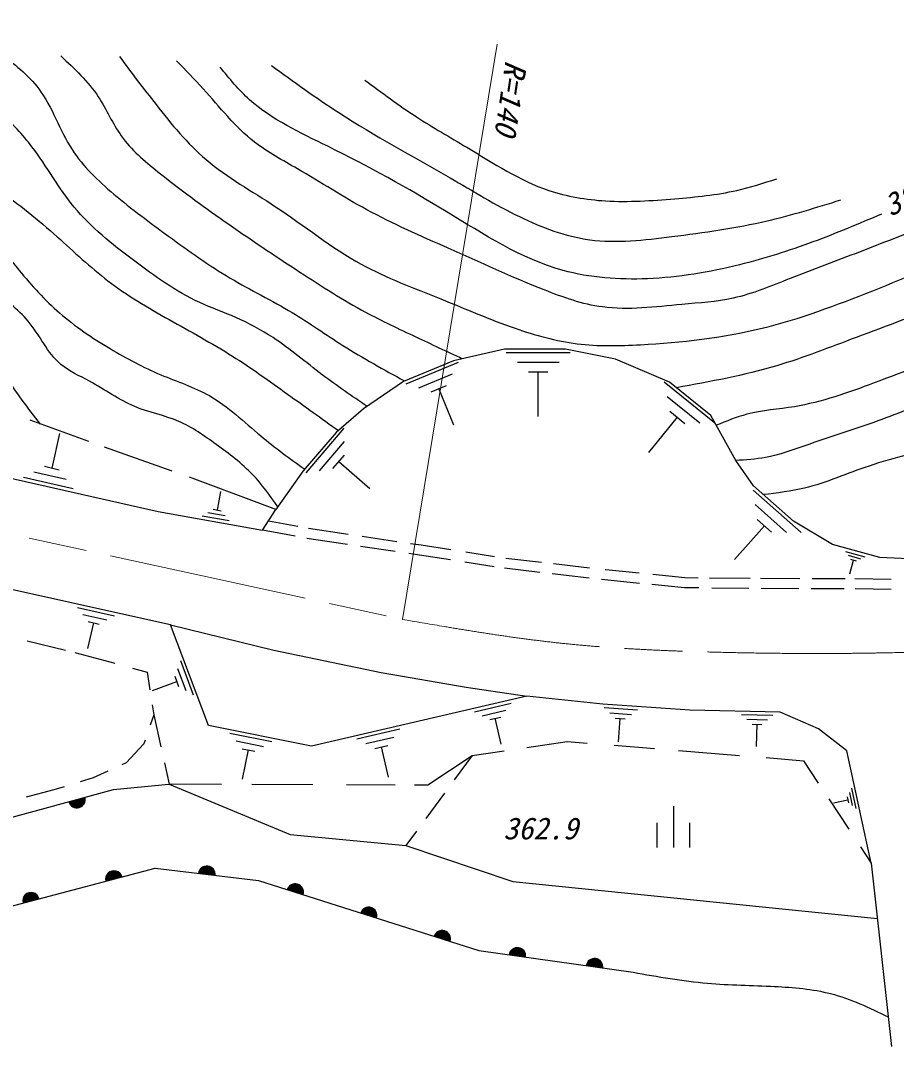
# Model space of a CAD drawing. Units: millimetres, scale not verified. Extents: x 40000 to 680000, y 20000 to 380000.
# Drawn here: x 385788 to 438554, y 249641 to 311438 of the extents above; entities that cross this region are included whole.
import ezdxf
from ezdxf.enums import TextEntityAlignment as Align

# ---------------------------------------------------------------- set-up
doc = ezdxf.new("R2010")
doc.units = ezdxf.units.MM
doc.header["$LTSCALE"] = 1000
doc.linetypes.add('CHAIN', pattern=[18.5, 12, -1.5, 3.5, -1.5])
for name, color, linetype, lineweight in [('M-BGD', 7, 'Continuous', 25), ('M-BMK', 2, 'CHAIN', 13), ('M-STR-HTXT', 7, 'Continuous', 13)]:
    doc.layers.add(name, color=color, linetype=linetype, lineweight=lineweight)
doc.styles.add('ＭＳ ゴシック', font='')
doc.styles.get('ＭＳ ゴシック').set_extended_font_data('MS Gothic')

msp = doc.modelspace()

# ---------------------------------------------------------------- linework, layer by layer
at = {"layer": 'M-BGD'}
for p, q in [((414938, 291640), (411865, 290949)), ((418624, 291640), (414938, 291640)), ((415045, 291437), (418905, 291437)), ((421620, 291045), (418624, 291640)), ((411865, 290949), (408851, 289701)), ((409025, 289547), (412165, 290857)), ((415725, 290857), (418235, 290857)), ((424884, 289663), (421620, 291045)), ((409775, 289307), (411815, 290157)), ((416395, 290277), (417555, 290277)), ((416975, 287577), (416975, 290277)), ((408851, 289701), (406451, 288050)), ((410515, 289067), (411455, 289457)), ((411895, 287067), (410985, 289267)), ((424565, 289667), (427595, 287217)), ((427380, 287646), (424884, 289663)), ((424735, 288787), (426705, 287197)), ((406451, 288050), (404806, 286626)), ((423635, 285417), (425355, 287537)), ((424895, 287907), (425805, 287167)), ((428872, 284936), (427380, 287646)), ((389901, 286082), (386364, 287356)), ((402985, 284187), (405285, 286887)), ((388145, 286557), (387675, 284467)), ((404806, 286626), (402823, 284307)), ((394929, 284296), (390850, 285740)), ((403795, 284317), (405295, 286077)), ((404605, 284447), (405295, 285257)), ((429933, 283406), (428872, 284936)), ((388115, 284357), (387225, 284567)), ((402823, 284307), (401175, 281989)), ((406835, 283237), (404955, 284857)), ((383697, 284218), (394088, 281860)), ((388965, 283227), (385965, 283907)), ((388545, 283797), (386595, 284237)), ((401175, 281989), (395966, 283930)), ((397835, 283067), (397635, 281937)), ((429915, 283157), (432815, 280597)), ((432343, 281276), (429933, 283406)), ((394088, 281860), (400370, 280747)), ((397875, 281887), (397395, 281977)), ((400370, 280747), (401175, 281989)), ((430045, 282277), (431925, 280607)), ((398355, 281307), (396735, 281587)), ((398115, 281597), (397065, 281787)), ((402488, 280956), (400722, 281290)), ((430165, 281387), (431035, 280617)), ((434698, 279875), (432343, 281276)), ((402326, 280376), (400370, 280747)), ((405522, 280479), (403139, 280833)), ((428805, 278977), (430605, 281007)), ((405476, 279879), (403039, 280241)), ((408450, 280044), (406374, 280352)), ((408357, 279452), (406275, 279761)), ((409827, 279234), (409186, 279329)), ((409917, 279827), (409288, 279920)), ((411713, 279548), (409917, 279827)), ((414340, 279141), (412605, 279410)), ((437557, 279090), (434698, 279875)), ((435475, 279457), (436645, 279127)), ((411685, 278946), (409827, 279234)), ((414315, 278538), (412545, 278812)), ((417166, 278789), (415015, 279037)), ((420071, 278455), (417884, 278707)), ((435635, 279227), (436395, 279007)), ((435735, 278117), (435965, 278937)), ((435785, 278987), (436135, 278887)), ((439699, 278992), (437557, 279090)), ((417080, 278195), (414935, 278442)), ((420050, 277853), (417811, 278111)), ((421043, 278343), (421004, 278348)), ((423060, 278141), (421043, 278343)), ((420979, 277747), (420792, 277768)), ((423070, 277537), (420979, 277747)), ((425809, 277867), (423874, 278060)), ((426605, 277858), (425809, 277867)), ((429736, 277823), (427291, 277850)), ((432727, 277816), (430365, 277819)), ((435463, 277813), (433475, 277815)), ((438232, 277761), (436040, 277807)), ((394823, 275037), (384597, 277305)), ((425776, 277267), (423820, 277462)), ((426640, 277257), (425776, 277267)), ((429668, 277224), (427431, 277249)), ((432676, 277216), (430399, 277219)), ((435412, 277213), (433407, 277215)), ((438232, 277161), (436075, 277207)), ((389225, 276077), (391445, 275577)), ((389545, 275657), (390985, 275337)), ((389845, 273607), (390195, 275167)), ((389855, 275237), (390525, 275087)), ((397106, 268977), (394823, 275037)), ((394823, 275037), (401052, 273515)), ((386187, 274074), (388501, 273513)), ((389055, 273379), (391470, 272721)), ((401052, 273515), (407508, 272162)), ((395415, 272897), (396195, 270827)), ((392527, 272432), (393413, 272191)), ((393413, 272191), (393578, 271119)), ((395075, 271937), (395305, 271317)), ((395245, 272417), (395755, 271077)), ((407508, 272162), (412638, 271288)), ((393745, 271087), (395195, 271627)), ((416279, 270743), (403308, 267736)), ((412638, 271288), (416279, 270743)), ((420867, 270263), (416279, 270743)), ((393716, 270220), (393809, 269616)), ((413125, 269807), (415335, 270327)), ((426114, 269904), (420867, 270263)), ((420955, 270057), (422955, 269927)), ((393809, 269616), (393598, 268998)), ((393809, 269616), (394242, 267688)), ((413595, 269567), (415025, 269907)), ((414055, 269327), (414715, 269477)), ((421285, 269737), (422585, 269647)), ((431542, 269784), (426114, 269904)), ((429215, 269637), (431115, 269597)), ((433851, 268764), (431542, 269784)), ((403308, 267736), (397106, 268977)), ((414745, 267857), (414385, 269407)), ((421615, 269407), (422215, 269367)), ((421815, 267987), (421915, 269387)), ((429545, 269347), (430775, 269317)), ((429865, 269057), (430435, 269037)), ((430125, 267717), (430155, 269047)), ((398405, 268517), (400935, 268007)), ((406045, 268167), (408645, 268767)), ((406595, 267887), (408285, 268277)), ((435560, 267445), (433851, 268764)), ((393215, 267873), (392145, 266724)), ((393288, 268088), (393215, 267873)), ((398775, 268047), (400415, 267717)), ((407135, 267597), (407915, 267777)), ((407945, 265867), (407525, 267687)), ((416285, 267651), (418724, 268012)), ((418724, 268012), (419929, 267914)), ((421550, 267782), (423972, 267585)), ((399135, 267577), (399895, 267427)), ((399165, 265737), (399515, 267507)), ((410318, 265397), (412996, 267164)), ((412996, 267164), (411920, 265702)), ((412996, 267164), (414919, 267448)), ((425414, 267468), (429095, 267168)), ((430697, 267038), (432948, 266855)), ((437035, 260687), (435560, 267445)), ((392145, 266724), (391892, 266608)), ((394460, 266718), (394749, 265436)), ((432948, 266855), (433846, 265500)), ((390165, 265813), (389388, 265580)), ((391047, 266219), (390165, 265813)), ((369339, 259128), (391396, 265112)), ((388419, 265289), (387788, 265100)), ((391396, 265112), (394929, 265454)), ((394749, 265436), (402041, 262419)), ((394929, 265454), (397895, 265443)), ((399728, 265436), (403392, 265423)), ((405417, 265415), (408359, 265404)), ((409515, 265400), (410318, 265397)), ((435845, 265197), (436115, 263967)), ((387788, 265100), (386134, 264663)), ((411324, 264895), (410203, 263373)), ((434477, 264548), (435686, 262723)), ((434755, 264317), (435615, 264507)), ((435575, 264687), (435655, 264317)), ((435715, 264947), (435885, 264147)), ((425113, 264120), (425113, 261620)), ((424113, 263120), (424113, 261620)), ((426113, 261620), (426113, 263120)), ((402041, 262419), (409007, 261749)), ((409642, 262612), (409007, 261749)), ((409007, 261749), (415447, 259584)), ((436390, 261660), (437035, 260687)), ((383930, 257760), (393904, 260381)), ((393904, 260381), (400116, 259641)), ((437035, 260687), (438252, 249641)), ((400116, 259641), (413395, 255423)), ((415447, 259584), (437403, 257349)), ((413395, 255423), (422685, 254112))]:
    msp.add_line(p, q, dxfattribs=at)
for centre, radius, start, end in [((389190, 264514), 500, 195.17993, 15.17993), ((389190, 264514), 500, 195.17993, 15.17993), ((389190, 264514), 450, 195.17993, 15.17993), ((389190, 264514), 400, 195.17993, 15.17993), ((389190, 264514), 350, 195.17993, 15.17993), ((389190, 264514), 300, 195.17993, 15.17993), ((389190, 264514), 250, 195.17993, 15.17993), ((389190, 264514), 200, 195.17993, 15.17993), ((389190, 264514), 150, 195.17993, 15.17993), ((389190, 264514), 100, 195.17993, 15.17993), ((389190, 264514), 50, 195.17993, 15.17993), ((391410, 259726), 500, 14.72745, 194.72745), ((391410, 259726), 500, 14.72745, 194.72745), ((391410, 259726), 450, 14.72745, 194.72745), ((397010, 260011), 500, 353.19869, 173.19869), ((397010, 260011), 500, 353.19869, 173.19869), ((397010, 260011), 450, 353.19869, 173.19869), ((397010, 260011), 400, 353.19869, 173.19869), ((397010, 260011), 350, 353.19869, 173.19869), ((397010, 260011), 300, 353.19869, 173.19869), ((397010, 260011), 250, 353.19869, 173.19869), ((397010, 260011), 200, 353.19869, 173.19869), ((391410, 259726), 400, 14.72745, 194.72745), ((391410, 259726), 350, 14.72745, 194.72745), ((391410, 259726), 300, 14.72745, 194.72745), ((391410, 259726), 250, 14.72745, 194.72745), ((391410, 259726), 200, 14.72745, 194.72745), ((391410, 259726), 150, 14.72745, 194.72745), ((391410, 259726), 100, 14.72745, 194.72745), ((391410, 259726), 50, 14.72745, 194.72745), ((397010, 260011), 150, 353.19869, 173.19869), ((397010, 260011), 100, 353.19869, 173.19869), ((397010, 260011), 50, 353.19869, 173.19869), ((402329, 258938), 500, 342.38033, 162.38033), ((402329, 258938), 500, 342.38033, 162.38033), ((402329, 258938), 450, 342.38033, 162.38033), ((402329, 258938), 400, 342.38033, 162.38033), ((402329, 258938), 350, 342.38033, 162.38033), ((402329, 258938), 300, 342.38033, 162.38033), ((402329, 258938), 250, 342.38033, 162.38033), ((402329, 258938), 200, 342.38033, 162.38033), ((402329, 258938), 150, 342.38033, 162.38033), ((402329, 258938), 100, 342.38033, 162.38033), ((402329, 258938), 50, 342.38033, 162.38033), ((386423, 258415), 500, 14.72745, 194.72745), ((386423, 258415), 500, 14.72745, 194.72745), ((386423, 258415), 450, 14.72745, 194.72745), ((386423, 258415), 400, 14.72745, 194.72745), ((386423, 258415), 350, 14.72745, 194.72745), ((386423, 258415), 300, 14.72745, 194.72745), ((386423, 258415), 250, 14.72745, 194.72745), ((386423, 258415), 200, 14.72745, 194.72745), ((386423, 258415), 150, 14.72745, 194.72745), ((386423, 258415), 100, 14.72745, 194.72745), ((386423, 258415), 50, 14.72745, 194.72745), ((406756, 257532), 500, 342.38033, 162.38033), ((406756, 257532), 500, 342.38033, 162.38033), ((406756, 257532), 450, 342.38033, 162.38033), ((406756, 257532), 400, 342.38033, 162.38033), ((406756, 257532), 350, 342.38033, 162.38033), ((406756, 257532), 300, 342.38033, 162.38033), ((406756, 257532), 250, 342.38033, 162.38033), ((406756, 257532), 200, 342.38033, 162.38033), ((406756, 257532), 150, 342.38033, 162.38033), ((406756, 257532), 100, 342.38033, 162.38033), ((406756, 257532), 50, 342.38033, 162.38033), ((411182, 256126), 500, 342.38033, 162.38033), ((411182, 256126), 500, 342.38033, 162.38033), ((411182, 256126), 450, 342.38033, 162.38033), ((411182, 256126), 400, 342.38033, 162.38033), ((411182, 256126), 350, 342.38033, 162.38033), ((411182, 256126), 300, 342.38033, 162.38033), ((411182, 256126), 250, 342.38033, 162.38033), ((411182, 256126), 200, 342.38033, 162.38033), ((411182, 256126), 150, 342.38033, 162.38033), ((411182, 256126), 100, 342.38033, 162.38033), ((411182, 256126), 50, 342.38033, 162.38033), ((415718, 255095), 500, 351.96834, 171.96834), ((415718, 255095), 500, 351.96834, 171.96834), ((415718, 255095), 450, 351.96834, 171.96834), ((415718, 255095), 400, 351.96834, 171.96834), ((415718, 255095), 350, 351.96834, 171.96834), ((415718, 255095), 300, 351.96834, 171.96834), ((415718, 255095), 250, 351.96834, 171.96834), ((415718, 255095), 200, 351.96834, 171.96834), ((415718, 255095), 150, 351.96834, 171.96834), ((415718, 255095), 100, 351.96834, 171.96834), ((415718, 255095), 50, 351.96834, 171.96834), ((420363, 254440), 500, 351.96834, 171.96834), ((420363, 254440), 500, 351.96834, 171.96834), ((420363, 254440), 450, 351.96834, 171.96834), ((420363, 254440), 400, 351.96834, 171.96834), ((420363, 254440), 350, 351.96834, 171.96834), ((420363, 254440), 300, 351.96834, 171.96834), ((420363, 254440), 250, 351.96834, 171.96834), ((420363, 254440), 200, 351.96834, 171.96834), ((420363, 254440), 150, 351.96834, 171.96834), ((420363, 254440), 100, 351.96834, 171.96834), ((420363, 254440), 50, 351.96834, 171.96834)]:
    msp.add_arc(centre, radius, start, end, dxfattribs=at)
for points, knots in [([(362933, 311438), (362129, 310916), (361326, 310393), (360597, 309731), (360257, 309422), (359934, 309083), (359788, 308653), (359642, 308221), (359675, 307697), (359878, 307305), (360218, 306650), (361034, 306361), (361810, 306137), (363148, 305751), (364367, 305559), (365628, 305374), (366867, 305191), (368147, 305015), (369401, 304745), (370967, 304407), (372493, 303922), (373938, 303262), (375162, 302704), (376328, 302021), (377487, 301331), (378922, 300476), (380347, 299612), (381934, 299040), (382580, 298807), (383253, 298623), (383821, 298276), (384566, 297822), (385131, 297089), (385707, 296389), (386470, 295464), (387251, 294596), (388133, 293829), (389068, 293015), (390115, 292314), (391188, 291673), (392174, 291083), (393182, 290544), (394242, 290100), (395224, 289690), (396249, 289362), (397162, 288843), (398292, 288199), (399249, 287262), (400262, 286417), (401117, 285703), (402012, 285054), (402908, 284406)], [0, 0, 0, 0, 1, 1, 1, 2, 2, 2, 3, 3, 3, 4, 4, 4, 5, 5, 5, 6, 6, 6, 7, 7, 7, 8, 8, 8, 9, 9, 9, 10, 10, 10, 11, 11, 11, 12, 12, 12, 13, 13, 13, 14, 14, 14, 15, 15, 15, 16, 16, 16, 17, 17, 17, 17]), ([(365763, 311213), (365390, 310663), (365017, 310113), (364999, 309506), (364985, 309027), (365192, 308511), (365493, 308114), (366283, 307073), (367721, 306842), (369087, 306676), (371269, 306411), (373267, 306310), (375196, 305733), (376803, 305252), (378360, 304442), (379913, 303667), (381452, 302898), (382985, 302165), (384405, 301241), (385677, 300413), (386858, 299431), (387998, 298411), (389007, 297509), (389984, 296575), (391053, 295761), (392206, 294882), (393466, 294140), (394736, 293425), (396020, 292702), (397313, 292006), (398555, 291224), (399692, 290507), (400785, 289718), (401879, 288933), (402899, 288200), (403918, 287470), (404938, 286740)], [0, 0, 0, 0, 1, 1, 1, 2, 2, 2, 3, 3, 3, 4, 4, 4, 5, 5, 5, 6, 6, 6, 7, 7, 7, 8, 8, 8, 9, 9, 9, 10, 10, 10, 11, 11, 11, 12, 12, 12, 12]), ([(406666, 288198), (405753, 288815), (404841, 289433), (403963, 290100), (402976, 290849), (402033, 291659), (400998, 292338), (400289, 292803), (399538, 293207), (398760, 293548), (398038, 293865), (397293, 294127), (396582, 294456), (395155, 295114), (393862, 296037), (392589, 296997), (391298, 297969), (390028, 298980), (389019, 300203), (388088, 301333), (387380, 302644), (386478, 303833), (385921, 304568), (385290, 305256), (384542, 305769), (383692, 306352), (382692, 306707), (381699, 307040), (380636, 307395), (379581, 307724), (378492, 307947), (377598, 308131), (376681, 308243), (375770, 308250), (374844, 308256), (373925, 308152), (372987, 308129), (372200, 308109), (371400, 308146), (370688, 308552), (370310, 308768), (369957, 309087), (369841, 309459), (369716, 309862), (369869, 310326), (370023, 310790)], [0, 0, 0, 0, 1, 1, 1, 2, 2, 2, 3, 3, 3, 4, 4, 4, 5, 5, 5, 6, 6, 6, 7, 7, 7, 8, 8, 8, 9, 9, 9, 10, 10, 10, 11, 11, 11, 12, 12, 12, 13, 13, 13, 14, 14, 14, 15, 15, 15, 15]), ([(401286, 282145), (400809, 282822), (400332, 283499), (399767, 284090), (399116, 284771), (398349, 285338), (397576, 285900), (396855, 286423), (396128, 286942), (395320, 287288), (394467, 287654), (393523, 287827), (392669, 288184), (391715, 288583), (390873, 289212), (389942, 289715), (389350, 290036), (388721, 290306), (388224, 290724), (387406, 291411), (386945, 292499), (386245, 293338), (385634, 294070), (384842, 294614), (384079, 295206), (382898, 296121), (381787, 297152), (380456, 297745), (379472, 298184), (378367, 298384), (377356, 298791), (376262, 299231), (375277, 299914), (374219, 300434), (373043, 301012), (371776, 301388), (370521, 301779), (369541, 302084), (368568, 302398), (367571, 302638), (366287, 302946), (364964, 303130), (363649, 303161), (362393, 303190), (361145, 303080), (359877, 302899), (358883, 302757), (357877, 302572), (356927, 302600), (356118, 302625), (355351, 302804), (354424, 302937), (353813, 303024), (353133, 303092), (352856, 303497), (352613, 303851), (352678, 304463), (352856, 304953), (353097, 305617), (353544, 306058), (354051, 306522), (354502, 306935), (355001, 307365), (355134, 307904), (355218, 308246), (355155, 308631), (355092, 309016)], [0, 0, 0, 0, 1, 1, 1, 2, 2, 2, 3, 3, 3, 4, 4, 4, 5, 5, 5, 6, 6, 6, 7, 7, 7, 8, 8, 8, 9, 9, 9, 10, 10, 10, 11, 11, 11, 12, 12, 12, 13, 13, 13, 14, 14, 14, 15, 15, 15, 16, 16, 16, 17, 17, 17, 18, 18, 18, 19, 19, 19, 20, 20, 20, 21, 21, 21, 22, 22, 22, 22]), ([(384508, 309512), (385380, 308841), (386252, 308170), (386890, 307320), (387710, 306225), (388141, 304833), (388892, 303666), (389555, 302637), (390466, 301782), (391409, 300987), (392478, 300086), (393589, 299263), (394710, 298444), (395916, 297563), (397133, 296689), (398418, 295927), (399644, 295200), (400931, 294576), (402152, 293843), (403192, 293219), (404185, 292517), (405210, 291868), (406416, 291105), (407667, 290417), (408918, 289729)], [0, 0, 0, 0, 1, 1, 1, 2, 2, 2, 3, 3, 3, 4, 4, 4, 5, 5, 5, 6, 6, 6, 7, 7, 7, 8, 8, 8, 8]), ([(388218, 309303), (389040, 308535), (389862, 307767), (390473, 306843), (390974, 306085), (391332, 305223), (391857, 304485), (392449, 303653), (393251, 302979), (394061, 302332), (395372, 301285), (396703, 300310), (398060, 299359), (399557, 298308), (401085, 297288), (402622, 296283), (403914, 295438), (405213, 294604), (406569, 293874), (407557, 293342), (408576, 292865), (409593, 292387), (410529, 291948), (411463, 291508), (412398, 291069)], [0, 0, 0, 0, 1, 1, 1, 2, 2, 2, 3, 3, 3, 4, 4, 4, 5, 5, 5, 6, 6, 6, 7, 7, 7, 8, 8, 8, 8]), ([(391747, 309262), (392474, 308296), (393200, 307330), (393951, 306372), (394875, 305193), (395834, 304025), (396964, 303065), (398242, 301979), (399737, 301159), (401152, 300224), (402891, 299076), (404511, 297756), (406317, 296761), (407837, 295925), (409490, 295319), (411112, 294667), (412600, 294069), (414061, 293431), (415576, 292904), (416795, 292479), (418049, 292126), (419323, 291967), (420578, 291810), (421853, 291843), (423126, 291912), (425601, 292046), (428066, 292320), (430456, 292904), (432731, 293459), (434938, 294294), (437124, 295163), (439288, 296023), (441430, 296916), (443572, 297808)], [0, 0, 0, 0, 1, 1, 1, 2, 2, 2, 3, 3, 3, 4, 4, 4, 5, 5, 5, 6, 6, 6, 7, 7, 7, 8, 8, 8, 9, 9, 9, 10, 10, 10, 11, 11, 11, 11]), ([(440329, 299073), (438996, 298540), (437664, 298006), (436327, 297494), (434934, 296960), (433536, 296448), (432141, 295896), (431013, 295449), (429887, 294975), (428716, 294716), (427712, 294494), (426675, 294430), (425634, 294335), (424026, 294189), (422409, 293969), (420839, 294183), (419645, 294346), (418479, 294761), (417338, 295211), (415367, 295987), (413472, 296865), (411554, 297722), (409902, 298460), (408232, 299181), (406645, 300043), (405230, 300812), (403880, 301692), (402475, 302502), (401587, 303014), (400677, 303497), (399879, 304119), (398717, 305024), (397792, 306222), (396792, 307327), (396267, 307908), (395722, 308463), (395176, 309017)], [0, 0, 0, 0, 1, 1, 1, 2, 2, 2, 3, 3, 3, 4, 4, 4, 5, 5, 5, 6, 6, 6, 7, 7, 7, 8, 8, 8, 9, 9, 9, 10, 10, 10, 11, 11, 11, 12, 12, 12, 12]), ([(437662, 299781), (436290, 299198), (434917, 298615), (433518, 298098), (432070, 297563), (430593, 297098), (429094, 296727), (427278, 296278), (425429, 295966), (423548, 295886), (421836, 295814), (420098, 295934), (418469, 296385), (415950, 297081), (413690, 298565), (411427, 299937), (409090, 301353), (406751, 302651), (404292, 303863), (402638, 304678), (400930, 305454), (399587, 306667), (398938, 307253), (398374, 307941), (397811, 308630)], [0, 0, 0, 0, 1, 1, 1, 2, 2, 2, 3, 3, 3, 4, 4, 4, 5, 5, 5, 6, 6, 6, 7, 7, 7, 8, 8, 8, 8]), ([(400903, 308738), (402235, 307763), (403568, 306787), (404953, 305891), (407125, 304483), (409425, 303269), (411661, 301967), (413038, 301165), (414392, 300328), (415837, 299626), (417185, 298971), (418613, 298431), (420077, 298233), (421699, 298014), (423365, 298214), (425013, 298423), (426961, 298671), (428884, 298932), (430772, 299372), (432263, 299720), (433733, 300179), (435202, 300638)], [0, 0, 0, 0, 1, 1, 1, 2, 2, 2, 3, 3, 3, 4, 4, 4, 5, 5, 5, 6, 6, 6, 7, 7, 7, 7]), ([(406535, 307852), (407554, 307090), (408573, 306328), (409636, 305638), (410626, 304995), (411654, 304415), (412673, 303802), (414275, 302840), (415853, 301799), (417609, 301208), (418704, 300839), (419867, 300645), (421027, 300575), (422421, 300491), (423811, 300585), (425203, 300701), (426458, 300806), (427715, 300928), (428937, 301208), (429749, 301393), (430545, 301649), (431342, 301904)], [0, 0, 0, 0, 1, 1, 1, 2, 2, 2, 3, 3, 3, 4, 4, 4, 5, 5, 5, 6, 6, 6, 7, 7, 7, 7]), ([(386989, 287131), (386248, 288089), (385507, 289047), (384863, 290089), (384280, 291031), (383776, 292043), (383070, 292853), (382026, 294050), (380541, 294808), (379223, 295840), (378102, 296719), (377103, 297797), (375862, 298268), (374748, 298691), (373438, 298624), (372165, 298716), (370358, 298847), (368624, 299298), (366899, 299164), (365641, 299067), (364388, 298659), (363127, 298380), (361781, 298083), (360426, 297932), (359056, 297820), (357387, 297683), (355696, 297604), (354051, 297820), (352779, 297987), (351535, 298330), (350316, 298828), (349519, 299154), (348733, 299547), (348150, 300135), (347634, 300657), (347276, 301333), (346919, 302008)], [0, 0, 0, 0, 1, 1, 1, 2, 2, 2, 3, 3, 3, 4, 4, 4, 5, 5, 5, 6, 6, 6, 7, 7, 7, 8, 8, 8, 9, 9, 9, 10, 10, 10, 11, 11, 11, 12, 12, 12, 12]), ([(447264, 297147), (445425, 296226), (443587, 295305), (441698, 294502), (439870, 293724), (437996, 293056), (436132, 292353), (434542, 291752), (432961, 291125), (431337, 290644), (429368, 290060), (427338, 289690), (425307, 289321)], [0, 0, 0, 0, 1, 1, 1, 2, 2, 2, 3, 3, 3, 4, 4, 4, 4]), ([(450536, 296401), (449030, 295467), (447524, 294534), (445990, 293643), (444903, 293012), (443801, 292402), (442671, 291856), (440899, 290999), (439059, 290296), (437205, 289608), (435634, 289025), (434053, 288452), (432404, 288178), (431451, 288020), (430474, 287961), (429544, 287718), (428916, 287555), (428310, 287308), (427703, 287061)], [0, 0, 0, 0, 1, 1, 1, 2, 2, 2, 3, 3, 3, 4, 4, 4, 5, 5, 5, 6, 6, 6, 6]), ([(454377, 295483), (452892, 294656), (451407, 293830), (449866, 293121), (448390, 292441), (446863, 291869), (445402, 291160), (443826, 290396), (442327, 289472), (440750, 288704), (439518, 288105), (438239, 287601), (436947, 287145), (435670, 286695), (434382, 286293), (433097, 285846), (432295, 285567), (431494, 285270), (430665, 285117), (430077, 285009), (429475, 284973), (428872, 284936)], [0, 0, 0, 0, 1, 1, 1, 2, 2, 2, 3, 3, 3, 4, 4, 4, 5, 5, 5, 6, 6, 6, 7, 7, 7, 7]), ([(457227, 294460), (455773, 293655), (454319, 292850), (452886, 292009), (451410, 291143), (449957, 290240), (448493, 289353), (447306, 288634), (446111, 287925), (444867, 287310), (443778, 286771), (442651, 286304), (441496, 285931), (439978, 285441), (438413, 285113), (436899, 284603), (435601, 284165), (434341, 283593), (433017, 283275), (432204, 283079), (431365, 282980), (430527, 282881)], [0, 0, 0, 0, 1, 1, 1, 2, 2, 2, 3, 3, 3, 4, 4, 4, 5, 5, 5, 6, 6, 6, 7, 7, 7, 7]), ([(422685, 254112), (424175, 253847), (425664, 253581), (427162, 253450), (428505, 253333), (429855, 253324), (431213, 253258), (432352, 253202), (433496, 253107), (434588, 252824), (435786, 252512), (436920, 251974), (438055, 251435)], [0, 0, 0, 0, 1, 1, 1, 2, 2, 2, 3, 3, 3, 4, 4, 4, 4])]:
    msp.add_open_spline(points, degree=3, knots=knots, dxfattribs=at)
at = {"layer": 'M-BMK'}
msp.add_line((373125, 283137), (408790, 275366), dxfattribs=at)
msp.add_open_spline([(408790, 275366), (411971, 274818), (415152, 274271), (418357, 273931), (421554, 273592), (424775, 273460), (427994, 273383), (430606, 273321), (433218, 273294), (435829, 273321), (438786, 273351), (441743, 273449), (444700, 273547)], degree=3, knots=[0, 0, 0, 0, 1, 1, 1, 2, 2, 2, 3, 3, 3, 4, 4, 4, 4], dxfattribs=at)
at = {"layer": 'M-STR-HTXT'}
msp.add_line((408790, 275366), (414493, 310019), dxfattribs=at)

# ---------------------------------------------------------------- texts
at = {"layer": 'M-BGD', "style": 'ＭＳ ゴシック', "oblique": 15}
msp.add_text('380', height=1320, rotation=23.629, dxfattribs=at).set_placement((437899, 300223), align=Align.MIDDLE_LEFT)
msp.add_text('362.9', height=1320, dxfattribs=at).set_placement((414871, 262775), align=Align.MIDDLE_LEFT)
at = {"layer": 'M-STR-HTXT', "style": 'ＭＳ ゴシック', "oblique": 15}
msp.add_text('R=140', height=1320, rotation=261.529, dxfattribs=at).set_placement((414616, 309127), align=Align.BOTTOM_LEFT)

doc.saveas('drawing.dxf')
